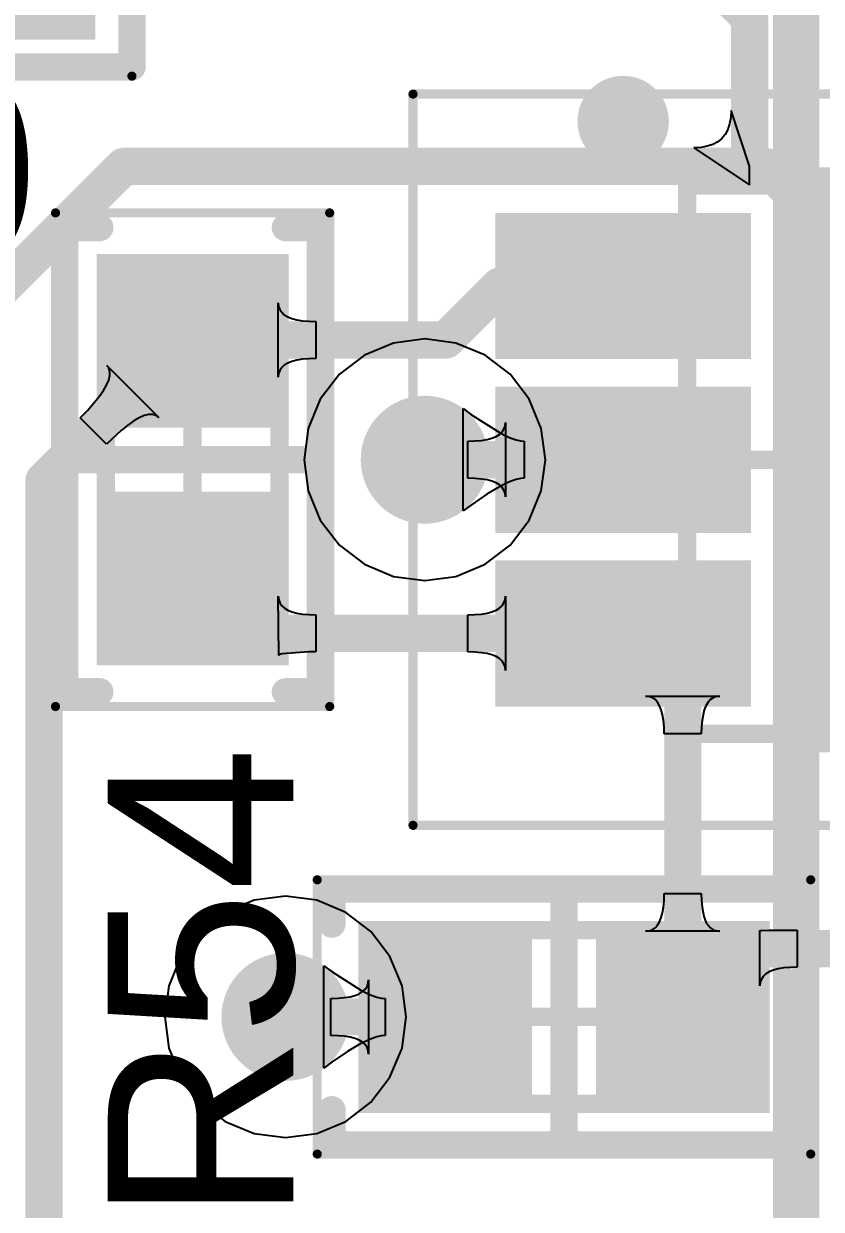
# Model space of a CAD drawing. Header units: inches. Extents: x -0.01 to 3.94, y -0.06 to 4.68.
# Drawn here: x 2.3336 to 2.5054, y 3.3986 to 3.6539 of the extents above; entities that cross this region are included whole.
import ezdxf

# ---------------------------------------------------------------- set-up
doc = ezdxf.new("R2010")
doc.units = ezdxf.units.IN
doc.header["$MEASUREMENT"] = 0
for name, color, linetype in [('Bottom Layer', 5, 'Continuous'), ('Int1 -GND)', 16, 'Continuous'), ('Int2 -PWR)', 76, 'Continuous'), ('Top 3D Body', 56, 'Continuous'), ('Top Courtyard', 56, 'Continuous'), ('Top Layer', 1, 'Continuous'), ('Top Overlay', 2, 'Continuous'), ('Top Paste', 8, 'Continuous'), ('Top Solder', 216, 'Continuous'), ('Via Holes', 16, 'Continuous')]:
    doc.layers.add(name, color=color, linetype=linetype)
doc.styles.add('Arial', font='', dxfattribs={"height": 0.2})
doc.styles.get('Arial').set_extended_font_data('Arial')

# ---------------------------------------------------------------- blocks, each defined once
blk = doc.blocks.new('A3DDA0BC_073E_4B18_9613_F713A7EC1E27_23')
at = {"layer": 'Top Layer'}
for points in [[(-0.07283, 0.02362), (-0.07283, 0.05118), (-0.02165, 0.05118), (-0.02165, 0.02362)], [(0.02165, 0.02362), (0.02165, 0.05118), (0.07283, 0.05118), (0.07283, 0.02362)], [(-0.07283, -0.01378), (-0.07283, 0.01378), (-0.02165, 0.01378), (-0.02165, -0.01378)], [(-0.07283, -0.05118), (-0.07283, -0.02362), (-0.02165, -0.02362), (-0.02165, -0.05118)], [(0.02165, -0.05118), (0.02165, -0.02362), (0.07283, -0.02362), (0.07283, -0.05118)]]:
    blk.add_hatch(color=1, dxfattribs=at).paths.add_polyline_path(points)
at = {"layer": 'Top Paste'}
for points in [[(-0.07283, 0.02362), (-0.07283, 0.05118), (-0.02165, 0.05118), (-0.02165, 0.02362)], [(0.02165, 0.02362), (0.02165, 0.05118), (0.07283, 0.05118), (0.07283, 0.02362)], [(-0.07283, -0.01378), (-0.07283, 0.01378), (-0.02165, 0.01378), (-0.02165, -0.01378)], [(-0.07283, -0.05118), (-0.07283, -0.02362), (-0.02165, -0.02362), (-0.02165, -0.05118)], [(0.02165, -0.05118), (0.02165, -0.02362), (0.07283, -0.02362), (0.07283, -0.05118)]]:
    blk.add_hatch(color=8, dxfattribs=at).paths.add_polyline_path(points)
at = {"layer": 'Top Solder'}
for points in [[(-0.0748, 0.02165), (-0.0748, 0.05315), (-0.01969, 0.05315), (-0.01969, 0.02165)], [(0.01968, 0.02165), (0.01968, 0.05315), (0.0748, 0.05315), (0.0748, 0.02165)], [(-0.0748, -0.01575), (-0.0748, 0.01575), (-0.01969, 0.01575), (-0.01969, -0.01575)], [(-0.0748, -0.05315), (-0.0748, -0.02165), (-0.01969, -0.02165), (-0.01969, -0.05315)], [(0.01968, -0.05315), (0.01968, -0.02165), (0.0748, -0.02165), (0.0748, -0.05315)]]:
    blk.add_hatch(color=216, dxfattribs=at).paths.add_polyline_path(points)
at = {"layer": 'Top 3D Body'}
for points in [[(-0.03346, -0.05906, 0.00394, 0.00394, 0), (-0.03346, 0.05906, 0.00394, 0.00394, 0)], [(-0.03346, 0.05906, 0.00394, 0.00394, 0), (0.03346, 0.05906, 0.00394, 0.00394, 0)], [(0.03346, -0.05906, 0.00394, 0.00394, 0), (0.03346, 0.05906, 0.00394, 0.00394, 0)], [(-0.03346, -0.05906, 0.00394, 0.00394, 0), (0.03346, -0.05906, 0.00394, 0.00394, 0)]]:
    blk.add_lwpolyline(points, format="xyseb", dxfattribs=at)
for points in [[(-0.03445, 0.05906, 0.00197, 0.00197, 1), (-0.03248, 0.05906, 0.00197, 0.00197, 1)], [(-0.03445, 0.05906, 0.00197, 0.00197, 1), (-0.03248, 0.05906, 0.00197, 0.00197, 1)], [(0.03248, 0.05906, 0.00197, 0.00197, 1), (0.03445, 0.05906, 0.00197, 0.00197, 1)], [(0.03248, 0.05906, 0.00197, 0.00197, 1), (0.03445, 0.05906, 0.00197, 0.00197, 1)], [(-0.03445, -0.05906, 0.00197, 0.00197, 1), (-0.03248, -0.05906, 0.00197, 0.00197, 1)], [(-0.03445, -0.05906, 0.00197, 0.00197, 1), (-0.03248, -0.05906, 0.00197, 0.00197, 1)], [(0.03248, -0.05906, 0.00197, 0.00197, 1), (0.03445, -0.05906, 0.00197, 0.00197, 1)], [(0.03248, -0.05906, 0.00197, 0.00197, 1), (0.03445, -0.05906, 0.00197, 0.00197, 1)]]:
    blk.add_lwpolyline(points, format="xyseb", close=True, dxfattribs=at)
at = {"layer": 'Top Courtyard'}
for points in [[(-0.09252, -0.07874, 0.00197, 0.00197, 0), (-0.09252, 0.07874, 0.00197, 0.00197, 0)], [(-0.09252, 0.07874, 0.00197, 0.00197, 0), (0.09252, 0.07874, 0.00197, 0.00197, 0)], [(0.09252, -0.07874, 0.00197, 0.00197, 0), (0.09252, 0.07874, 0.00197, 0.00197, 0)], [(0, -0.01969, 0.00394, 0.00394, 0), (0, 0.01969, 0.00394, 0.00394, 0)], [(-0.01968, 0, 0.00394, 0.00394, 0), (0.01969, 0, 0.00394, 0.00394, 0)], [(-0.09252, -0.07874, 0.00197, 0.00197, 0), (0.09252, -0.07874, 0.00197, 0.00197, 0)]]:
    blk.add_lwpolyline(points, format="xyseb", dxfattribs=at)
for points in [[(-0.09301, 0.07874, 0.000984, 0.000984, 1), (-0.09203, 0.07874, 0.000984, 0.000984, 1)], [(-0.09301, 0.07874, 0.000984, 0.000984, 1), (-0.09203, 0.07874, 0.000984, 0.000984, 1)], [(0.09203, 0.07874, 0.000984, 0.000984, 1), (0.09301, 0.07874, 0.000984, 0.000984, 1)], [(0.09203, 0.07874, 0.000984, 0.000984, 1), (0.09301, 0.07874, 0.000984, 0.000984, 1)], [(-0.00098, 0.01969, 0.00197, 0.00197, 1), (0.00098, 0.01969, 0.00197, 0.00197, 1)], [(-0.02067, 0, 0.00197, 0.00197, 1), (-0.0187, 0, 0.00197, 0.00197, 1)], [(0.0187, 0, 0.00197, 0.00197, 1), (0.02067, 0, 0.00197, 0.00197, 1)], [(-0.00098, -0.01969, 0.00197, 0.00197, 1), (0.00098, -0.01969, 0.00197, 0.00197, 1)], [(-0.09301, -0.07874, 0.000984, 0.000984, 1), (-0.09203, -0.07874, 0.000984, 0.000984, 1)], [(-0.09301, -0.07874, 0.000984, 0.000984, 1), (-0.09203, -0.07874, 0.000984, 0.000984, 1)], [(0.09203, -0.07874, 0.000984, 0.000984, 1), (0.09301, -0.07874, 0.000984, 0.000984, 1)], [(0.09203, -0.07874, 0.000984, 0.000984, 1), (0.09301, -0.07874, 0.000984, 0.000984, 1)]]:
    blk.add_lwpolyline(points, format="xyseb", close=True, dxfattribs=at)
at = {"layer": 'Top Overlay'}
for points in [[(-0.04232, 0.07283, 0.00984, 0.00984, 1), (-0.05217, 0.07283, 0.00984, 0.00984, 1)], [(-0.05463, 0.07283, 0.00492, 0.00492, 1), (-0.0497, 0.07283, 0.00492, 0.00492, 1)], [(-0.04478, 0.07283, 0.00492, 0.00492, 1), (-0.03986, 0.07283, 0.00492, 0.00492, 1)], [(-0.00787, 0.05906, 0.00394, 0.00394, 1), (-0.00394, 0.05906, 0.00394, 0.00394, 1)], [(-0.00787, 0.05906, 0.00394, 0.00394, 1), (-0.00394, 0.05906, 0.00394, 0.00394, 1)], [(0.00394, 0.05906, 0.00394, 0.00394, 1), (0.00787, 0.05906, 0.00394, 0.00394, 1)], [(0.00394, 0.05906, 0.00394, 0.00394, 1), (0.00787, 0.05906, 0.00394, 0.00394, 1)], [(-0.00787, -0.05906, 0.00394, 0.00394, 1), (-0.00394, -0.05906, 0.00394, 0.00394, 1)], [(-0.00787, -0.05906, 0.00394, 0.00394, 1), (-0.00394, -0.05906, 0.00394, 0.00394, 1)], [(0.00394, -0.05906, 0.00394, 0.00394, 1), (0.00787, -0.05906, 0.00394, 0.00394, 1)], [(0.00394, -0.05906, 0.00394, 0.00394, 1), (0.00787, -0.05906, 0.00394, 0.00394, 1)]]:
    blk.add_lwpolyline(points, format="xyseb", close=True, dxfattribs=at)
for points in [[(-0.00591, 0.05906, 0.00787, 0.00787, 0), (0.00591, 0.05906, 0.00787, 0.00787, 0)], [(-0.00591, -0.05906, 0.00787, 0.00787, 0), (-0.00591, 0.05906, 0.00787, 0.00787, 0)], [(0.00591, -0.05906, 0.00787, 0.00787, 0), (0.00591, 0.05906, 0.00787, 0.00787, 0)], [(-0.00591, -0.05906, 0.00787, 0.00787, 0), (0.00591, -0.05906, 0.00787, 0.00787, 0)]]:
    blk.add_lwpolyline(points, format="xyseb", dxfattribs=at)
blk = doc.blocks.new('RES_0603_1608_74')
at = {"layer": 'Top Layer'}
for points in [[(-0.04232, -0.0187), (-0.04232, 0.0187), (-0.00886, 0.0187), (-0.00886, -0.0187)], [(0.00886, -0.0187), (0.00886, 0.0187), (0.04232, 0.0187), (0.04232, -0.0187)]]:
    blk.add_hatch(color=1, dxfattribs=at).paths.add_polyline_path(points)
at = {"layer": 'Top Paste'}
for points in [[(-0.04232, -0.0187), (-0.04232, 0.0187), (-0.00886, 0.0187), (-0.00886, -0.0187)], [(0.00886, -0.0187), (0.00886, 0.0187), (0.04232, 0.0187), (0.04232, -0.0187)]]:
    blk.add_hatch(color=8, dxfattribs=at).paths.add_polyline_path(points)
at = {"layer": 'Top Solder'}
for points in [[(-0.04429, -0.02067), (-0.04429, 0.02067), (-0.00689, 0.02067), (-0.00689, -0.02067)], [(0.00689, -0.02067), (0.00689, 0.02067), (0.04429, 0.02067), (0.04429, -0.02067)]]:
    blk.add_hatch(color=216, dxfattribs=at).paths.add_polyline_path(points)
at = {"layer": 'Top 3D Body'}
for points in [[(-0.03445, 0.0187, 0.00394, 0.00394, 0), (0.03445, 0.0187, 0.00394, 0.00394, 0)], [(-0.03445, 0.0187, 0.00394, 0.00394, 0), (-0.03445, -0.0187, 0.00394, 0.00394, 0)], [(0.03445, 0.0187, 0.00394, 0.00394, 0), (0.03445, -0.0187, 0.00394, 0.00394, 0)], [(-0.03445, -0.0187, 0.00394, 0.00394, 0), (0.03445, -0.0187, 0.00394, 0.00394, 0)]]:
    blk.add_lwpolyline(points, format="xyseb", dxfattribs=at)
for points in [[(-0.03543, 0.0187, 0.00197, 0.00197, 1), (-0.03346, 0.0187, 0.00197, 0.00197, 1)], [(-0.03543, 0.0187, 0.00197, 0.00197, 1), (-0.03346, 0.0187, 0.00197, 0.00197, 1)], [(0.03346, 0.0187, 0.00197, 0.00197, 1), (0.03543, 0.0187, 0.00197, 0.00197, 1)], [(0.03346, 0.0187, 0.00197, 0.00197, 1), (0.03543, 0.0187, 0.00197, 0.00197, 1)], [(-0.03543, -0.0187, 0.00197, 0.00197, 1), (-0.03346, -0.0187, 0.00197, 0.00197, 1)], [(-0.03543, -0.0187, 0.00197, 0.00197, 1), (-0.03346, -0.0187, 0.00197, 0.00197, 1)], [(0.03346, -0.0187, 0.00197, 0.00197, 1), (0.03543, -0.0187, 0.00197, 0.00197, 1)], [(0.03346, -0.0187, 0.00197, 0.00197, 1), (0.03543, -0.0187, 0.00197, 0.00197, 1)]]:
    blk.add_lwpolyline(points, format="xyseb", close=True, dxfattribs=at)
at = {"layer": 'Top Courtyard'}
for points in [[(-0.05315, 0.02953, 0.00197, 0.00197, 0), (0.05315, 0.02953, 0.00197, 0.00197, 0)], [(-0.05315, 0.02953, 0.00197, 0.00197, 0), (-0.05315, -0.02953, 0.00197, 0.00197, 0)], [(0.05315, 0.02953, 0.00197, 0.00197, 0), (0.05315, -0.02953, 0.00197, 0.00197, 0)], [(0, 0.0187, 0.00394, 0.00394, 0), (0, -0.0187, 0.00394, 0.00394, 0)], [(-0.0187, 0, 0.00394, 0.00394, 0), (0.0187, 0, 0.00394, 0.00394, 0)], [(-0.05315, -0.02953, 0.00197, 0.00197, 0), (0.05315, -0.02953, 0.00197, 0.00197, 0)]]:
    blk.add_lwpolyline(points, format="xyseb", dxfattribs=at)
for points in [[(-0.05364, 0.02953, 0.000984, 0.000984, 1), (-0.05266, 0.02953, 0.000984, 0.000984, 1)], [(-0.05364, 0.02953, 0.000984, 0.000984, 1), (-0.05266, 0.02953, 0.000984, 0.000984, 1)], [(0.05266, 0.02953, 0.000984, 0.000984, 1), (0.05364, 0.02953, 0.000984, 0.000984, 1)], [(0.05266, 0.02953, 0.000984, 0.000984, 1), (0.05364, 0.02953, 0.000984, 0.000984, 1)], [(-0.00098, 0.0187, 0.00197, 0.00197, 1), (0.00098, 0.0187, 0.00197, 0.00197, 1)], [(-0.01968, 0, 0.00197, 0.00197, 1), (-0.01772, 0, 0.00197, 0.00197, 1)], [(0.01772, 0, 0.00197, 0.00197, 1), (0.01968, 0, 0.00197, 0.00197, 1)], [(-0.00098, -0.0187, 0.00197, 0.00197, 1), (0.00098, -0.0187, 0.00197, 0.00197, 1)], [(-0.05364, -0.02953, 0.000984, 0.000984, 1), (-0.05266, -0.02953, 0.000984, 0.000984, 1)], [(-0.05364, -0.02953, 0.000984, 0.000984, 1), (-0.05266, -0.02953, 0.000984, 0.000984, 1)], [(0.05266, -0.02953, 0.000984, 0.000984, 1), (0.05364, -0.02953, 0.000984, 0.000984, 1)], [(0.05266, -0.02953, 0.000984, 0.000984, 1), (0.05364, -0.02953, 0.000984, 0.000984, 1)]]:
    blk.add_lwpolyline(points, format="xyseb", close=True, dxfattribs=at)
at = {"layer": 'Top Overlay'}
for points in [[(-0.05, 0.02756, 0.00591, 0.00591, 0), (0.05, 0.02756, 0.00591, 0.00591, 0)], [(-0.05, 0.02756, 0.00591, 0.00591, 0), (-0.05, 0.02, 0.00591, 0.00591, 0)], [(0, 0.02756, 0.00591, 0.00591, 0), (0, -0.02756, 0.00591, 0.00591, 0)], [(0.05, 0.02756, 0.00591, 0.00591, 0), (0.05, 0.02, 0.00591, 0.00591, 0)], [(-0.05, -0.02, 0.00591, 0.00591, 0), (-0.05, -0.02756, 0.00591, 0.00591, 0)], [(0.05, -0.02, 0.00591, 0.00591, 0), (0.05, -0.02756, 0.00591, 0.00591, 0)], [(-0.05, -0.02756, 0.00591, 0.00591, 0), (0.05, -0.02756, 0.00591, 0.00591, 0)]]:
    blk.add_lwpolyline(points, format="xyseb", dxfattribs=at)
for points in [[(-0.05148, 0.02756, 0.00295, 0.00295, 1), (-0.04852, 0.02756, 0.00295, 0.00295, 1)], [(-0.05148, 0.02756, 0.00295, 0.00295, 1), (-0.04852, 0.02756, 0.00295, 0.00295, 1)], [(-0.00148, 0.02756, 0.00295, 0.00295, 1), (0.00148, 0.02756, 0.00295, 0.00295, 1)], [(0.04852, 0.02756, 0.00295, 0.00295, 1), (0.05148, 0.02756, 0.00295, 0.00295, 1)], [(0.04852, 0.02756, 0.00295, 0.00295, 1), (0.05148, 0.02756, 0.00295, 0.00295, 1)], [(-0.05148, 0.02, 0.00295, 0.00295, 1), (-0.04852, 0.02, 0.00295, 0.00295, 1)], [(0.04852, 0.02, 0.00295, 0.00295, 1), (0.05148, 0.02, 0.00295, 0.00295, 1)], [(-0.05148, -0.02, 0.00295, 0.00295, 1), (-0.04852, -0.02, 0.00295, 0.00295, 1)], [(0.04852, -0.02, 0.00295, 0.00295, 1), (0.05148, -0.02, 0.00295, 0.00295, 1)], [(-0.05148, -0.02756, 0.00295, 0.00295, 1), (-0.04852, -0.02756, 0.00295, 0.00295, 1)], [(-0.05148, -0.02756, 0.00295, 0.00295, 1), (-0.04852, -0.02756, 0.00295, 0.00295, 1)], [(-0.00148, -0.02756, 0.00295, 0.00295, 1), (0.00148, -0.02756, 0.00295, 0.00295, 1)], [(0.04852, -0.02756, 0.00295, 0.00295, 1), (0.05148, -0.02756, 0.00295, 0.00295, 1)], [(0.04852, -0.02756, 0.00295, 0.00295, 1), (0.05148, -0.02756, 0.00295, 0.00295, 1)]]:
    blk.add_lwpolyline(points, format="xyseb", close=True, dxfattribs=at)
blk = doc.blocks.new('RES_0603_1608_80')
at = {"layer": 'Top Layer'}
for points in [[(-0.04232, -0.0187), (-0.04232, 0.0187), (-0.00886, 0.0187), (-0.00886, -0.0187)], [(0.00886, -0.0187), (0.00886, 0.0187), (0.04232, 0.0187), (0.04232, -0.0187)]]:
    blk.add_hatch(color=1, dxfattribs=at).paths.add_polyline_path(points)
at = {"layer": 'Top Paste'}
for points in [[(-0.04232, -0.0187), (-0.04232, 0.0187), (-0.00886, 0.0187), (-0.00886, -0.0187)], [(0.00886, -0.0187), (0.00886, 0.0187), (0.04232, 0.0187), (0.04232, -0.0187)]]:
    blk.add_hatch(color=8, dxfattribs=at).paths.add_polyline_path(points)
at = {"layer": 'Top Solder'}
for points in [[(-0.04429, -0.02067), (-0.04429, 0.02067), (-0.00689, 0.02067), (-0.00689, -0.02067)], [(0.00689, -0.02067), (0.00689, 0.02067), (0.04429, 0.02067), (0.04429, -0.02067)]]:
    blk.add_hatch(color=216, dxfattribs=at).paths.add_polyline_path(points)
at = {"layer": 'Top 3D Body'}
for points in [[(-0.03445, 0.0187, 0.00394, 0.00394, 0), (0.03445, 0.0187, 0.00394, 0.00394, 0)], [(-0.03445, -0.0187, 0.00394, 0.00394, 0), (-0.03445, 0.0187, 0.00394, 0.00394, 0)], [(0.03445, -0.0187, 0.00394, 0.00394, 0), (0.03445, 0.0187, 0.00394, 0.00394, 0)], [(-0.03445, -0.0187, 0.00394, 0.00394, 0), (0.03445, -0.0187, 0.00394, 0.00394, 0)]]:
    blk.add_lwpolyline(points, format="xyseb", dxfattribs=at)
for points in [[(-0.03543, 0.0187, 0.00197, 0.00197, 1), (-0.03346, 0.0187, 0.00197, 0.00197, 1)], [(-0.03543, 0.0187, 0.00197, 0.00197, 1), (-0.03346, 0.0187, 0.00197, 0.00197, 1)], [(0.03346, 0.0187, 0.00197, 0.00197, 1), (0.03543, 0.0187, 0.00197, 0.00197, 1)], [(0.03346, 0.0187, 0.00197, 0.00197, 1), (0.03543, 0.0187, 0.00197, 0.00197, 1)], [(-0.03543, -0.0187, 0.00197, 0.00197, 1), (-0.03346, -0.0187, 0.00197, 0.00197, 1)], [(-0.03543, -0.0187, 0.00197, 0.00197, 1), (-0.03346, -0.0187, 0.00197, 0.00197, 1)], [(0.03346, -0.0187, 0.00197, 0.00197, 1), (0.03543, -0.0187, 0.00197, 0.00197, 1)], [(0.03346, -0.0187, 0.00197, 0.00197, 1), (0.03543, -0.0187, 0.00197, 0.00197, 1)]]:
    blk.add_lwpolyline(points, format="xyseb", close=True, dxfattribs=at)
at = {"layer": 'Top Courtyard'}
for points in [[(-0.05315, 0.02953, 0.00197, 0.00197, 0), (0.05315, 0.02953, 0.00197, 0.00197, 0)], [(-0.05315, -0.02953, 0.00197, 0.00197, 0), (-0.05315, 0.02953, 0.00197, 0.00197, 0)], [(0.05315, -0.02953, 0.00197, 0.00197, 0), (0.05315, 0.02953, 0.00197, 0.00197, 0)], [(0, -0.0187, 0.00394, 0.00394, 0), (0, 0.0187, 0.00394, 0.00394, 0)], [(-0.0187, 0, 0.00394, 0.00394, 0), (0.0187, 0, 0.00394, 0.00394, 0)], [(-0.05315, -0.02953, 0.00197, 0.00197, 0), (0.05315, -0.02953, 0.00197, 0.00197, 0)]]:
    blk.add_lwpolyline(points, format="xyseb", dxfattribs=at)
for points in [[(-0.05364, 0.02953, 0.000984, 0.000984, 1), (-0.05266, 0.02953, 0.000984, 0.000984, 1)], [(-0.05364, 0.02953, 0.000984, 0.000984, 1), (-0.05266, 0.02953, 0.000984, 0.000984, 1)], [(0.05266, 0.02953, 0.000984, 0.000984, 1), (0.05364, 0.02953, 0.000984, 0.000984, 1)], [(0.05266, 0.02953, 0.000984, 0.000984, 1), (0.05364, 0.02953, 0.000984, 0.000984, 1)], [(-0.00098, 0.0187, 0.00197, 0.00197, 1), (0.00098, 0.0187, 0.00197, 0.00197, 1)], [(-0.01968, 0, 0.00197, 0.00197, 1), (-0.01772, 0, 0.00197, 0.00197, 1)], [(0.01772, 0, 0.00197, 0.00197, 1), (0.01968, 0, 0.00197, 0.00197, 1)], [(-0.00098, -0.0187, 0.00197, 0.00197, 1), (0.00098, -0.0187, 0.00197, 0.00197, 1)], [(-0.05364, -0.02953, 0.000984, 0.000984, 1), (-0.05266, -0.02953, 0.000984, 0.000984, 1)], [(-0.05364, -0.02953, 0.000984, 0.000984, 1), (-0.05266, -0.02953, 0.000984, 0.000984, 1)], [(0.05266, -0.02953, 0.000984, 0.000984, 1), (0.05364, -0.02953, 0.000984, 0.000984, 1)], [(0.05266, -0.02953, 0.000984, 0.000984, 1), (0.05364, -0.02953, 0.000984, 0.000984, 1)]]:
    blk.add_lwpolyline(points, format="xyseb", close=True, dxfattribs=at)
at = {"layer": 'Top Overlay'}
for points in [[(-0.05, 0.02756, 0.00591, 0.00591, 0), (0.05, 0.02756, 0.00591, 0.00591, 0)], [(-0.05, 0.02, 0.00591, 0.00591, 0), (-0.05, 0.02756, 0.00591, 0.00591, 0)], [(0, -0.02756, 0.00591, 0.00591, 0), (0, 0.02756, 0.00591, 0.00591, 0)], [(0.05, 0.02, 0.00591, 0.00591, 0), (0.05, 0.02756, 0.00591, 0.00591, 0)], [(-0.05, -0.02756, 0.00591, 0.00591, 0), (-0.05, -0.02, 0.00591, 0.00591, 0)], [(0.05, -0.02756, 0.00591, 0.00591, 0), (0.05, -0.02, 0.00591, 0.00591, 0)], [(-0.05, -0.02756, 0.00591, 0.00591, 0), (0.05, -0.02756, 0.00591, 0.00591, 0)]]:
    blk.add_lwpolyline(points, format="xyseb", dxfattribs=at)
for points in [[(-0.05148, 0.02756, 0.00295, 0.00295, 1), (-0.04852, 0.02756, 0.00295, 0.00295, 1)], [(-0.05148, 0.02756, 0.00295, 0.00295, 1), (-0.04852, 0.02756, 0.00295, 0.00295, 1)], [(-0.00148, 0.02756, 0.00295, 0.00295, 1), (0.00148, 0.02756, 0.00295, 0.00295, 1)], [(0.04852, 0.02756, 0.00295, 0.00295, 1), (0.05148, 0.02756, 0.00295, 0.00295, 1)], [(0.04852, 0.02756, 0.00295, 0.00295, 1), (0.05148, 0.02756, 0.00295, 0.00295, 1)], [(-0.05148, 0.02, 0.00295, 0.00295, 1), (-0.04852, 0.02, 0.00295, 0.00295, 1)], [(0.04852, 0.02, 0.00295, 0.00295, 1), (0.05148, 0.02, 0.00295, 0.00295, 1)], [(-0.05148, -0.02, 0.00295, 0.00295, 1), (-0.04852, -0.02, 0.00295, 0.00295, 1)], [(0.04852, -0.02, 0.00295, 0.00295, 1), (0.05148, -0.02, 0.00295, 0.00295, 1)], [(-0.05148, -0.02756, 0.00295, 0.00295, 1), (-0.04852, -0.02756, 0.00295, 0.00295, 1)], [(-0.05148, -0.02756, 0.00295, 0.00295, 1), (-0.04852, -0.02756, 0.00295, 0.00295, 1)], [(-0.00148, -0.02756, 0.00295, 0.00295, 1), (0.00148, -0.02756, 0.00295, 0.00295, 1)], [(0.04852, -0.02756, 0.00295, 0.00295, 1), (0.05148, -0.02756, 0.00295, 0.00295, 1)], [(0.04852, -0.02756, 0.00295, 0.00295, 1), (0.05148, -0.02756, 0.00295, 0.00295, 1)]]:
    blk.add_lwpolyline(points, format="xyseb", close=True, dxfattribs=at)
blk = doc.blocks.new('CAP_0805_2012_185')
at = {"layer": 'Top Layer'}
for points in [[(-0.05709, -0.02756), (-0.05709, 0.02756), (-0.00591, 0.02756), (-0.00591, -0.02756)], [(0.00591, -0.02756), (0.00591, 0.02756), (0.05709, 0.02756), (0.05709, -0.02756)]]:
    blk.add_hatch(color=1, dxfattribs=at).paths.add_polyline_path(points)
at = {"layer": 'Top Paste'}
for points in [[(-0.05709, -0.02756), (-0.05709, 0.02756), (-0.00591, 0.02756), (-0.00591, -0.02756)], [(0.00591, -0.02756), (0.00591, 0.02756), (0.05709, 0.02756), (0.05709, -0.02756)]]:
    blk.add_hatch(color=8, dxfattribs=at).paths.add_polyline_path(points)
at = {"layer": 'Top Solder'}
for points in [[(-0.05906, -0.02953), (-0.05906, 0.02953), (-0.00394, 0.02953), (-0.00394, -0.02953)], [(0.00394, -0.02953), (0.00394, 0.02953), (0.05905, 0.02953), (0.05905, -0.02953)]]:
    blk.add_hatch(color=216, dxfattribs=at).paths.add_polyline_path(points)
at = {"layer": 'Top 3D Body'}
for points in [[(-0.04331, 0.02756, 0.00394, 0.00394, 0), (0.04331, 0.02756, 0.00394, 0.00394, 0)], [(-0.04331, -0.02756, 0.00394, 0.00394, 0), (-0.04331, 0.02756, 0.00394, 0.00394, 0)], [(0.04331, -0.02756, 0.00394, 0.00394, 0), (0.04331, 0.02756, 0.00394, 0.00394, 0)], [(-0.04331, -0.02756, 0.00394, 0.00394, 0), (0.04331, -0.02756, 0.00394, 0.00394, 0)]]:
    blk.add_lwpolyline(points, format="xyseb", dxfattribs=at)
for points in [[(-0.04429, 0.02756, 0.00197, 0.00197, 1), (-0.04232, 0.02756, 0.00197, 0.00197, 1)], [(-0.04429, 0.02756, 0.00197, 0.00197, 1), (-0.04232, 0.02756, 0.00197, 0.00197, 1)], [(0.04232, 0.02756, 0.00197, 0.00197, 1), (0.04429, 0.02756, 0.00197, 0.00197, 1)], [(0.04232, 0.02756, 0.00197, 0.00197, 1), (0.04429, 0.02756, 0.00197, 0.00197, 1)], [(-0.04429, -0.02756, 0.00197, 0.00197, 1), (-0.04232, -0.02756, 0.00197, 0.00197, 1)], [(-0.04429, -0.02756, 0.00197, 0.00197, 1), (-0.04232, -0.02756, 0.00197, 0.00197, 1)], [(0.04232, -0.02756, 0.00197, 0.00197, 1), (0.04429, -0.02756, 0.00197, 0.00197, 1)], [(0.04232, -0.02756, 0.00197, 0.00197, 1), (0.04429, -0.02756, 0.00197, 0.00197, 1)]]:
    blk.add_lwpolyline(points, format="xyseb", close=True, dxfattribs=at)
at = {"layer": 'Top Courtyard'}
for points in [[(-0.06693, 0.0374, 0.00197, 0.00197, 0), (0.06693, 0.0374, 0.00197, 0.00197, 0)], [(-0.06693, -0.0374, 0.00197, 0.00197, 0), (-0.06693, 0.0374, 0.00197, 0.00197, 0)], [(0.06693, -0.0374, 0.00197, 0.00197, 0), (0.06693, 0.0374, 0.00197, 0.00197, 0)], [(0, -0.01969, 0.00394, 0.00394, 0), (0, 0.01969, 0.00394, 0.00394, 0)], [(-0.01968, 0, 0.00394, 0.00394, 0), (0.01969, 0, 0.00394, 0.00394, 0)], [(-0.06693, -0.0374, 0.00197, 0.00197, 0), (0.06693, -0.0374, 0.00197, 0.00197, 0)]]:
    blk.add_lwpolyline(points, format="xyseb", dxfattribs=at)
for points in [[(-0.06742, 0.0374, 0.000984, 0.000984, 1), (-0.06644, 0.0374, 0.000984, 0.000984, 1)], [(-0.06742, 0.0374, 0.000984, 0.000984, 1), (-0.06644, 0.0374, 0.000984, 0.000984, 1)], [(0.06644, 0.0374, 0.000984, 0.000984, 1), (0.06742, 0.0374, 0.000984, 0.000984, 1)], [(0.06644, 0.0374, 0.000984, 0.000984, 1), (0.06742, 0.0374, 0.000984, 0.000984, 1)], [(-0.00098, 0.01969, 0.00197, 0.00197, 1), (0.00098, 0.01969, 0.00197, 0.00197, 1)], [(-0.02067, 0, 0.00197, 0.00197, 1), (-0.0187, 0, 0.00197, 0.00197, 1)], [(0.0187, 0, 0.00197, 0.00197, 1), (0.02067, 0, 0.00197, 0.00197, 1)], [(-0.00098, -0.01969, 0.00197, 0.00197, 1), (0.00098, -0.01969, 0.00197, 0.00197, 1)], [(-0.06742, -0.0374, 0.000984, 0.000984, 1), (-0.06644, -0.0374, 0.000984, 0.000984, 1)], [(-0.06742, -0.0374, 0.000984, 0.000984, 1), (-0.06644, -0.0374, 0.000984, 0.000984, 1)], [(0.06644, -0.0374, 0.000984, 0.000984, 1), (0.06742, -0.0374, 0.000984, 0.000984, 1)], [(0.06644, -0.0374, 0.000984, 0.000984, 1), (0.06742, -0.0374, 0.000984, 0.000984, 1)]]:
    blk.add_lwpolyline(points, format="xyseb", close=True, dxfattribs=at)
at = {"layer": 'Top Overlay'}
for points in [[(-0.06693, 0.01968, 0.00591, 0.00591, 0), (-0.06693, 0.03543, 0.00591, 0.00591, 0)], [(-0.06693, 0.03543, 0.00591, 0.00591, 0), (0.06693, 0.03543, 0.00591, 0.00591, 0)], [(0, -0.03543, 0.00591, 0.00591, 0), (0, 0.03543, 0.00591, 0.00591, 0)], [(0.06693, 0.01968, 0.00591, 0.00591, 0), (0.06693, 0.03543, 0.00591, 0.00591, 0)], [(-0.06693, -0.03543, 0.00591, 0.00591, 0), (-0.06693, -0.01969, 0.00591, 0.00591, 0)], [(0.06693, -0.03543, 0.00591, 0.00591, 0), (0.06693, -0.01969, 0.00591, 0.00591, 0)], [(-0.06693, -0.03543, 0.00591, 0.00591, 0), (0.06693, -0.03543, 0.00591, 0.00591, 0)]]:
    blk.add_lwpolyline(points, format="xyseb", dxfattribs=at)
for points in [[(-0.0684, 0.03543, 0.00295, 0.00295, 1), (-0.06545, 0.03543, 0.00295, 0.00295, 1)], [(-0.0684, 0.03543, 0.00295, 0.00295, 1), (-0.06545, 0.03543, 0.00295, 0.00295, 1)], [(-0.00148, 0.03543, 0.00295, 0.00295, 1), (0.00148, 0.03543, 0.00295, 0.00295, 1)], [(0.06545, 0.03543, 0.00295, 0.00295, 1), (0.06841, 0.03543, 0.00295, 0.00295, 1)], [(0.06545, 0.03543, 0.00295, 0.00295, 1), (0.06841, 0.03543, 0.00295, 0.00295, 1)], [(-0.0684, 0.01968, 0.00295, 0.00295, 1), (-0.06545, 0.01968, 0.00295, 0.00295, 1)], [(0.06545, 0.01968, 0.00295, 0.00295, 1), (0.06841, 0.01968, 0.00295, 0.00295, 1)], [(-0.0684, -0.01969, 0.00295, 0.00295, 1), (-0.06545, -0.01969, 0.00295, 0.00295, 1)], [(0.06545, -0.01969, 0.00295, 0.00295, 1), (0.06841, -0.01969, 0.00295, 0.00295, 1)], [(-0.0684, -0.03543, 0.00295, 0.00295, 1), (-0.06545, -0.03543, 0.00295, 0.00295, 1)], [(-0.0684, -0.03543, 0.00295, 0.00295, 1), (-0.06545, -0.03543, 0.00295, 0.00295, 1)], [(-0.00148, -0.03543, 0.00295, 0.00295, 1), (0.00148, -0.03543, 0.00295, 0.00295, 1)], [(0.06545, -0.03543, 0.00295, 0.00295, 1), (0.06841, -0.03543, 0.00295, 0.00295, 1)], [(0.06545, -0.03543, 0.00295, 0.00295, 1), (0.06841, -0.03543, 0.00295, 0.00295, 1)]]:
    blk.add_lwpolyline(points, format="xyseb", close=True, dxfattribs=at)

msp = doc.modelspace()

# ---------------------------------------------------------------- hatches: boundary and pattern name
at = {"layer": 'Bottom Layer'}
h = msp.add_hatch(color=5, dxfattribs=at)
edge = h.paths.add_edge_path()
edge.add_arc((2.42, 3.56), 0.01378, 0, 360)
h = msp.add_hatch(color=5, dxfattribs=at)
edge = h.paths.add_edge_path()
edge.add_arc((2.39, 3.44), 0.01378, 0, 360)
at = {"layer": 'Int1 -GND)'}
h = msp.add_hatch(color=7, dxfattribs=at)
edge = h.paths.add_edge_path()
edge.add_arc((2.42, 3.56), 0.01378, 0, 360)
h = msp.add_hatch(color=7, dxfattribs=at)
edge = h.paths.add_edge_path()
edge.add_arc((2.39, 3.44), 0.01378, 0, 360)
at = {"layer": 'Int2 -PWR)'}
h = msp.add_hatch(color=7, dxfattribs=at)
edge = h.paths.add_edge_path()
edge.add_arc((2.42, 3.56), 0.01378, 0, 360)
h = msp.add_hatch(color=7, dxfattribs=at)
edge = h.paths.add_edge_path()
edge.add_arc((2.39, 3.44), 0.01378, 0, 360)
at = {"layer": 'Top Layer'}
h = msp.add_hatch(color=1, dxfattribs=at)
edge = h.paths.add_edge_path()
edge.add_arc((2.42, 3.56), 0.01378, 0, 360)
h = msp.add_hatch(color=1, dxfattribs=at)
edge = h.paths.add_edge_path()
edge.add_arc((2.39, 3.44), 0.01378, 0, 360)
at = {"layer": 'Via Holes'}
h = msp.add_hatch(color=7, dxfattribs=at)
edge = h.paths.add_edge_path()
edge.add_arc((2.42, 3.56), 0.00689, 0, 360)
h = msp.add_hatch(color=7, dxfattribs=at)
edge = h.paths.add_edge_path()
edge.add_arc((2.39, 3.44), 0.00689, 0, 360)

# ---------------------------------------------------------------- linework, layer by layer
at = {"layer": 'Bottom Layer'}
msp.add_lwpolyline([(2.5, 3.6811, 0.01, 0.01, 0), (2.5, 0.70212, 0.01, 0.01, 0)], format="xyseb", dxfattribs=at)
at = {"layer": 'Int2 -PWR)'}
for p, q in [((2.41327, 3.58512), (2.407, 3.58252)), ((2.42, 3.586), (2.41327, 3.58512)), ((2.42673, 3.58512), (2.42, 3.586)), ((2.433, 3.58252), (2.42673, 3.58512)), ((2.407, 3.58252), (2.40161, 3.57839)), ((2.43839, 3.57839), (2.433, 3.58252)), ((2.40161, 3.57839), (2.39748, 3.573)), ((2.44252, 3.573), (2.43839, 3.57839)), ((2.39748, 3.573), (2.39488, 3.56673)), ((2.44512, 3.56673), (2.44252, 3.573)), ((2.39488, 3.56673), (2.394, 3.56)), ((2.446, 3.56), (2.44512, 3.56673)), ((2.394, 3.56), (2.39488, 3.55327)), ((2.44512, 3.55327), (2.446, 3.56)), ((2.39488, 3.55327), (2.39748, 3.547)), ((2.44252, 3.547), (2.44512, 3.55327)), ((2.39748, 3.547), (2.40161, 3.54161)), ((2.43839, 3.54161), (2.44252, 3.547)), ((2.40161, 3.54161), (2.407, 3.53748)), ((2.433, 3.53748), (2.43839, 3.54161)), ((2.407, 3.53748), (2.41327, 3.53488)), ((2.42673, 3.53488), (2.433, 3.53748)), ((2.41327, 3.53488), (2.42, 3.534)), ((2.42, 3.534), (2.42673, 3.53488)), ((2.38327, 3.46512), (2.377, 3.46252)), ((2.39, 3.466), (2.38327, 3.46512)), ((2.39673, 3.46512), (2.39, 3.466)), ((2.403, 3.46252), (2.39673, 3.46512)), ((2.377, 3.46252), (2.37161, 3.45839)), ((2.40839, 3.45839), (2.403, 3.46252)), ((2.37161, 3.45839), (2.36748, 3.453)), ((2.41252, 3.453), (2.40839, 3.45839)), ((2.36748, 3.453), (2.36488, 3.44673)), ((2.41512, 3.44673), (2.41252, 3.453)), ((2.36488, 3.44673), (2.364, 3.44)), ((2.416, 3.44), (2.41512, 3.44673)), ((2.364, 3.44), (2.36488, 3.43327)), ((2.41512, 3.43327), (2.416, 3.44)), ((2.36488, 3.43327), (2.36748, 3.427)), ((2.41252, 3.427), (2.41512, 3.43327)), ((2.36748, 3.427), (2.37161, 3.42161)), ((2.40839, 3.42161), (2.41252, 3.427)), ((2.37161, 3.42161), (2.377, 3.41748)), ((2.403, 3.41748), (2.40839, 3.42161)), ((2.377, 3.41748), (2.38327, 3.41488)), ((2.39673, 3.41488), (2.403, 3.41748)), ((2.38327, 3.41488), (2.39, 3.414)), ((2.39, 3.414), (2.39673, 3.41488))]:
    msp.add_line(p, q, dxfattribs=at)
at = {"layer": 'Top Layer'}
for p, q in [((2.48592, 3.63366), (2.48568, 3.6323)), ((2.486, 3.63518), (2.48592, 3.63366)), ((2.49, 3.62318), (2.486, 3.63518)), ((2.48528, 3.6311), (2.48472, 3.63006)), ((2.48568, 3.6323), (2.48528, 3.6311)), ((2.48312, 3.62846), (2.48208, 3.6279)), ((2.484, 3.62918), (2.48312, 3.62846)), ((2.48472, 3.63006), (2.484, 3.62918)), ((2.47952, 3.62726), (2.478, 3.62718)), ((2.478, 3.62718), (2.49, 3.61918)), ((2.48088, 3.6275), (2.47952, 3.62726)), ((2.48208, 3.6279), (2.48088, 3.6275)), ((2.49, 3.61918), (2.49, 3.62318)), ((2.49, 3.61918), (2.49, 3.61918)), ((2.49, 3.61918), (2.49, 3.61918)), ((2.49, 3.61918), (2.49, 3.61918)), ((2.49, 3.61918), (2.49, 3.61918)), ((2.49, 3.61918), (2.49, 3.61918)), ((2.49, 3.61918), (2.49, 3.61918)), ((2.49, 3.61918), (2.49, 3.61918)), ((2.49, 3.61918), (2.49, 3.61918)), ((2.49, 3.61918), (2.49, 3.61918)), ((2.49, 3.61918), (2.49, 3.61918)), ((2.38846, 3.57778), (2.38846, 3.59378)), ((2.38846, 3.59378), (2.38854, 3.59302)), ((2.38854, 3.59302), (2.38879, 3.59234)), ((2.38879, 3.59234), (2.38919, 3.59174)), ((2.38919, 3.59174), (2.38976, 3.59122)), ((2.38976, 3.59122), (2.39049, 3.59078)), ((2.39049, 3.59078), (2.39138, 3.59042)), ((2.39138, 3.59042), (2.39244, 3.59014)), ((2.39244, 3.59014), (2.39366, 3.58994)), ((2.39366, 3.58994), (2.39504, 3.58982)), ((2.39504, 3.58982), (2.39658, 3.58978)), ((2.39658, 3.58978), (2.39658, 3.58178)), ((2.35198, 3.57968), (2.35154, 3.58029)), ((2.35154, 3.58029), (2.36273, 3.5691)), ((2.35219, 3.57895), (2.35198, 3.57968)), ((2.38919, 3.57982), (2.38879, 3.57922)), ((2.38976, 3.58034), (2.38919, 3.57982)), ((2.39049, 3.58078), (2.38976, 3.58034)), ((2.39138, 3.58114), (2.39049, 3.58078)), ((2.39244, 3.58142), (2.39138, 3.58114)), ((2.39366, 3.58162), (2.39244, 3.58142)), ((2.39504, 3.58174), (2.39366, 3.58162)), ((2.39658, 3.58178), (2.39504, 3.58174)), ((2.35148, 3.57608), (2.35194, 3.57715)), ((2.35194, 3.57715), (2.35218, 3.57811)), ((2.35218, 3.57811), (2.35219, 3.57895)), ((2.38854, 3.57854), (2.38846, 3.57778)), ((2.38879, 3.57922), (2.38854, 3.57854)), ((2.34987, 3.57359), (2.35079, 3.57489)), ((2.35079, 3.57489), (2.35148, 3.57608)), ((2.34736, 3.57063), (2.34987, 3.57359)), ((2.34576, 3.56898), (2.34736, 3.57063)), ((2.35959, 3.5695), (2.35852, 3.56904)), ((2.36055, 3.56974), (2.35959, 3.5695)), ((2.36139, 3.56975), (2.36055, 3.56974)), ((2.36212, 3.56954), (2.36139, 3.56975)), ((2.36273, 3.5691), (2.36212, 3.56954)), ((2.42827, 3.54898), (2.42827, 3.57102)), ((2.42827, 3.57102), (2.43009, 3.56969)), ((2.43009, 3.56969), (2.43624, 3.56575)), ((2.35142, 3.56332), (2.34576, 3.56898)), ((2.35603, 3.56743), (2.35461, 3.56629)), ((2.35733, 3.56835), (2.35603, 3.56743)), ((2.35852, 3.56904), (2.35733, 3.56835)), ((2.43708, 3.56656), (2.43732, 3.56724)), ((2.43732, 3.56724), (2.43741, 3.568)), ((2.43741, 3.568), (2.43741, 3.552)), ((2.35461, 3.56629), (2.35142, 3.56332)), ((2.43221, 3.56416), (2.43343, 3.56436)), ((2.43343, 3.56436), (2.43448, 3.56464)), ((2.43448, 3.56464), (2.43538, 3.565)), ((2.43538, 3.565), (2.43611, 3.56544)), ((2.43611, 3.56544), (2.43667, 3.56596)), ((2.43624, 3.56575), (2.43751, 3.56512)), ((2.43667, 3.56596), (2.43708, 3.56656)), ((2.43751, 3.56512), (2.43866, 3.56463)), ((2.43866, 3.56463), (2.4397, 3.56428)), ((2.4397, 3.56428), (2.44063, 3.56407)), ((2.42929, 3.564), (2.43083, 3.56404)), ((2.42929, 3.556), (2.42929, 3.564)), ((2.43083, 3.56404), (2.43221, 3.56416)), ((2.44063, 3.56407), (2.44145, 3.564)), ((2.44145, 3.564), (2.44145, 3.556)), ((2.43083, 3.55596), (2.42929, 3.556)), ((2.43221, 3.55584), (2.43083, 3.55596)), ((2.43343, 3.55564), (2.43221, 3.55584)), ((2.43624, 3.55425), (2.43339, 3.55256)), ((2.43448, 3.55536), (2.43343, 3.55564)), ((2.43538, 3.555), (2.43448, 3.55536)), ((2.43611, 3.55456), (2.43538, 3.555)), ((2.43667, 3.55404), (2.43611, 3.55456)), ((2.43751, 3.55488), (2.43624, 3.55425)), ((2.43708, 3.55344), (2.43667, 3.55404)), ((2.43866, 3.55537), (2.43751, 3.55488)), ((2.4397, 3.55572), (2.43866, 3.55537)), ((2.44063, 3.55593), (2.4397, 3.55572)), ((2.44145, 3.556), (2.44063, 3.55593)), ((2.43339, 3.55256), (2.43009, 3.55031)), ((2.43732, 3.55276), (2.43708, 3.55344)), ((2.43741, 3.552), (2.43732, 3.55276)), ((2.43009, 3.55031), (2.42827, 3.54898)), ((2.38858, 3.5178), (2.38846, 3.5306)), ((2.38846, 3.5306), (2.38855, 3.52984)), ((2.38855, 3.52984), (2.3888, 3.52916)), ((2.3888, 3.52916), (2.38921, 3.52856)), ((2.38921, 3.52856), (2.38978, 3.52804)), ((2.43611, 3.52804), (2.43667, 3.52856)), ((2.43667, 3.52856), (2.43708, 3.52916)), ((2.43708, 3.52916), (2.43732, 3.52984)), ((2.43732, 3.52984), (2.43741, 3.5306)), ((2.43741, 3.5306), (2.43741, 3.5146)), ((2.38978, 3.52804), (2.39051, 3.5276)), ((2.39051, 3.5276), (2.3914, 3.52724)), ((2.3914, 3.52724), (2.39246, 3.52696)), ((2.39246, 3.52696), (2.39367, 3.52676)), ((2.39367, 3.52676), (2.39504, 3.52664)), ((2.39504, 3.52664), (2.39658, 3.5266)), ((2.39658, 3.5266), (2.39658, 3.5186)), ((2.42929, 3.5266), (2.43083, 3.52664)), ((2.42929, 3.5186), (2.42929, 3.5266)), ((2.43083, 3.52664), (2.43221, 3.52676)), ((2.43221, 3.52676), (2.43343, 3.52696)), ((2.43343, 3.52696), (2.43448, 3.52724)), ((2.43448, 3.52724), (2.43538, 3.5276)), ((2.43538, 3.5276), (2.43611, 3.52804)), ((2.39506, 3.51859), (2.3893, 3.51821)), ((2.39658, 3.5186), (2.39506, 3.51859)), ((2.43083, 3.51856), (2.42929, 3.5186)), ((2.43221, 3.51844), (2.43083, 3.51856)), ((2.43343, 3.51824), (2.43221, 3.51844)), ((2.38866, 3.51795), (2.38858, 3.5178)), ((2.3889, 3.51809), (2.38866, 3.51795)), ((2.3893, 3.51821), (2.3889, 3.51809)), ((2.43448, 3.51796), (2.43343, 3.51824)), ((2.43538, 3.5176), (2.43448, 3.51796)), ((2.43611, 3.51716), (2.43538, 3.5176)), ((2.43667, 3.51664), (2.43611, 3.51716)), ((2.43708, 3.51604), (2.43667, 3.51664)), ((2.43732, 3.51536), (2.43708, 3.51604)), ((2.43741, 3.5146), (2.43732, 3.51536)), ((2.46835, 3.50898), (2.46759, 3.50906)), ((2.46759, 3.50906), (2.48359, 3.50906)), ((2.46903, 3.50873), (2.46835, 3.50898)), ((2.46963, 3.50833), (2.46903, 3.50873)), ((2.47015, 3.50776), (2.46963, 3.50833)), ((2.48155, 3.50833), (2.48103, 3.50776)), ((2.48215, 3.50873), (2.48155, 3.50833)), ((2.48283, 3.50898), (2.48215, 3.50873)), ((2.48359, 3.50906), (2.48283, 3.50898)), ((2.47059, 3.50703), (2.47015, 3.50776)), ((2.47095, 3.50614), (2.47059, 3.50703)), ((2.47123, 3.50508), (2.47095, 3.50614)), ((2.48023, 3.50614), (2.47995, 3.50508)), ((2.48059, 3.50703), (2.48023, 3.50614)), ((2.48103, 3.50776), (2.48059, 3.50703)), ((2.47143, 3.50386), (2.47123, 3.50508)), ((2.47155, 3.50248), (2.47143, 3.50386)), ((2.47975, 3.50386), (2.47963, 3.50248)), ((2.47995, 3.50508), (2.47975, 3.50386)), ((2.47159, 3.50094), (2.47155, 3.50248)), ((2.47959, 3.50094), (2.47159, 3.50094)), ((2.47963, 3.50248), (2.47959, 3.50094)), ((2.47143, 3.46366), (2.47155, 3.46504)), ((2.47155, 3.46504), (2.47159, 3.46658)), ((2.47159, 3.46658), (2.47959, 3.46658)), ((2.47959, 3.46658), (2.47963, 3.46504)), ((2.47963, 3.46504), (2.47975, 3.46366)), ((2.47095, 3.46138), (2.47123, 3.46244)), ((2.47123, 3.46244), (2.47143, 3.46366)), ((2.47975, 3.46366), (2.47995, 3.46244)), ((2.47995, 3.46244), (2.48023, 3.46138)), ((2.46963, 3.45919), (2.47015, 3.45976)), ((2.47015, 3.45976), (2.47059, 3.46049)), ((2.47059, 3.46049), (2.47095, 3.46138)), ((2.48023, 3.46138), (2.48059, 3.46049)), ((2.48059, 3.46049), (2.48103, 3.45976)), ((2.48103, 3.45976), (2.48155, 3.45919)), ((2.46759, 3.45846), (2.46835, 3.45854)), ((2.48359, 3.45846), (2.46759, 3.45846)), ((2.46835, 3.45854), (2.46903, 3.45879)), ((2.46903, 3.45879), (2.46963, 3.45919)), ((2.48155, 3.45919), (2.48215, 3.45879)), ((2.48215, 3.45879), (2.48283, 3.45854)), ((2.48283, 3.45854), (2.48359, 3.45846)), ((2.4922, 3.45858), (2.49228, 3.4586)), ((2.4922, 3.4467), (2.4922, 3.45858)), ((2.49228, 3.4586), (2.49252, 3.45862)), ((2.49252, 3.45862), (2.4942, 3.45867)), ((2.4942, 3.45867), (2.5002, 3.4587)), ((2.5002, 3.4587), (2.5002, 3.4507)), ((2.39827, 3.42898), (2.39827, 3.45102)), ((2.39827, 3.45102), (2.40009, 3.44969)), ((2.40009, 3.44969), (2.40624, 3.44575)), ((2.4942, 3.4497), (2.49348, 3.44926)), ((2.49508, 3.45006), (2.4942, 3.4497)), ((2.49612, 3.45034), (2.49508, 3.45006)), ((2.49732, 3.45054), (2.49612, 3.45034)), ((2.49868, 3.45066), (2.49732, 3.45054)), ((2.5002, 3.4507), (2.49868, 3.45066)), ((2.40759, 3.44656), (2.40784, 3.44724)), ((2.40784, 3.44724), (2.40792, 3.448)), ((2.40792, 3.448), (2.40792, 3.432)), ((2.49228, 3.44746), (2.4922, 3.4467)), ((2.49252, 3.44814), (2.49228, 3.44746)), ((2.49292, 3.44874), (2.49252, 3.44814)), ((2.49348, 3.44926), (2.49292, 3.44874)), ((2.40272, 3.44416), (2.40394, 3.44436)), ((2.40394, 3.44436), (2.40499, 3.44464)), ((2.40499, 3.44464), (2.40589, 3.445)), ((2.40589, 3.445), (2.40662, 3.44544)), ((2.40624, 3.44575), (2.40751, 3.44512)), ((2.40662, 3.44544), (2.40719, 3.44596)), ((2.40719, 3.44596), (2.40759, 3.44656)), ((2.40751, 3.44512), (2.40866, 3.44463)), ((2.40866, 3.44463), (2.4097, 3.44428)), ((2.4097, 3.44428), (2.41063, 3.44407)), ((2.3998, 3.444), (2.40134, 3.44404)), ((2.3998, 3.436), (2.3998, 3.444)), ((2.40134, 3.44404), (2.40272, 3.44416)), ((2.41063, 3.44407), (2.41145, 3.444)), ((2.41145, 3.444), (2.41145, 3.436)), ((2.40134, 3.43596), (2.3998, 3.436)), ((2.40272, 3.43584), (2.40134, 3.43596)), ((2.40394, 3.43564), (2.40272, 3.43584)), ((2.40624, 3.43425), (2.40339, 3.43256)), ((2.40499, 3.43536), (2.40394, 3.43564)), ((2.40589, 3.435), (2.40499, 3.43536)), ((2.40662, 3.43456), (2.40589, 3.435)), ((2.40751, 3.43488), (2.40624, 3.43425)), ((2.40719, 3.43404), (2.40662, 3.43456)), ((2.40759, 3.43344), (2.40719, 3.43404)), ((2.40866, 3.43537), (2.40751, 3.43488)), ((2.4097, 3.43572), (2.40866, 3.43537)), ((2.41063, 3.43593), (2.4097, 3.43572)), ((2.41145, 3.436), (2.41063, 3.43593)), ((2.40339, 3.43256), (2.40009, 3.43031)), ((2.40784, 3.43276), (2.40759, 3.43344)), ((2.40792, 3.432), (2.40784, 3.43276)), ((2.40009, 3.43031), (2.39827, 3.42898))]:
    msp.add_line(p, q, dxfattribs=at)
for points in [[(2.48435, 3.66083, 0.008, 0.008, 0), (2.49, 3.65517, 0.008, 0.008, 0)], [(2.49, 3.62318, 0.008, 0.008, 0), (2.49, 3.65517, 0.008, 0.008, 0)], [(2.31027, 3.57826, 0.008, 0.008, 0), (2.35519, 3.62318, 0.008, 0.008, 0)], [(2.35519, 3.62318, 0.008, 0.008, 0), (2.49, 3.62318, 0.008, 0.008, 0)], [(2.49, 3.62318, 0.008, 0.008, 0), (2.49, 3.62318, 0.008, 0.008, 0)], [(2.49, 3.62318, 0.008, 0.008, 0), (2.49, 3.62318, 0.008, 0.008, 0)], [(2.49, 3.62318, 0.008, 0.008, 0), (2.49332, 3.62318, 0.008, 0.008, 0)], [(2.49332, 3.62318, 0.008, 0.008, 0), (2.51449, 3.60201, 0.008, 0.008, 0)], [(2.42454, 3.58578, 0.008, 0.008, 0), (2.43617, 3.5974, 0.008, 0.008, 0)], [(2.43617, 3.5974, 0.008, 0.008, 0), (2.46276, 3.5974, 0.008, 0.008, 0)], [(2.36822, 3.58578, 0.008, 0.008, 0), (2.42454, 3.58578, 0.008, 0.008, 0)], [(2.33799, 3.55555, 0.008, 0.008, 0), (2.36803, 3.58559, 0.008, 0.008, 0)], [(2.36803, 3.58559, 0.008, 0.008, 0), (2.37, 3.58559, 0.008, 0.008, 0)], [(2.42, 3.56, 0.008, 0.008, 0), (2.42, 3.56, 0.008, 0.008, 0)], [(2.42, 3.56, 0.008, 0.008, 0), (2.46276, 3.56, 0.008, 0.008, 0)], [(2.33799, 3.12153, 0.008, 0.008, 0), (2.33799, 3.55555, 0.008, 0.008, 0)], [(2.37, 3.53441, 0.008, 0.008, 0), (2.38181, 3.5226, 0.008, 0.008, 0)], [(2.38181, 3.5226, 0.008, 0.008, 0), (2.46581, 3.5226, 0.008, 0.008, 0)], [(2.46581, 3.5226, 0.008, 0.008, 0), (2.47559, 3.51282, 0.008, 0.008, 0)], [(2.47559, 3.44, 0.008, 0.008, 0), (2.47559, 3.51282, 0.008, 0.008, 0)], [(2.47559, 3.44197, 0.008, 0.008, 0), (2.48832, 3.4547, 0.008, 0.008, 0)], [(2.48832, 3.4547, 0.008, 0.008, 0), (2.52168, 3.4547, 0.008, 0.008, 0)], [(2.47559, 3.44, 0.008, 0.008, 0), (2.47559, 3.44197, 0.008, 0.008, 0)], [(2.39, 3.44, 0.008, 0.008, 0), (2.39, 3.44, 0.008, 0.008, 0)], [(2.39, 3.44, 0.008, 0.008, 0), (2.42441, 3.44, 0.008, 0.008, 0)]]:
    msp.add_lwpolyline(points, format="xyseb", dxfattribs=at)
for points in [[(2.488, 3.65517, 0.004, 0.004, 1), (2.492, 3.65517, 0.004, 0.004, 1)], [(2.488, 3.65517, 0.004, 0.004, 1), (2.492, 3.65517, 0.004, 0.004, 1)], [(2.35319, 3.62318, 0.004, 0.004, 1), (2.35719, 3.62318, 0.004, 0.004, 1)], [(2.35319, 3.62318, 0.004, 0.004, 1), (2.35719, 3.62318, 0.004, 0.004, 1)], [(2.488, 3.62318, 0.004, 0.004, 1), (2.492, 3.62318, 0.004, 0.004, 1)], [(2.488, 3.62318, 0.004, 0.004, 1), (2.492, 3.62318, 0.004, 0.004, 1)], [(2.488, 3.62318, 0.004, 0.004, 1), (2.492, 3.62318, 0.004, 0.004, 1)], [(2.488, 3.62318, 0.004, 0.004, 1), (2.492, 3.62318, 0.004, 0.004, 1)], [(2.488, 3.62318, 0.004, 0.004, 1), (2.492, 3.62318, 0.004, 0.004, 1)], [(2.488, 3.62318, 0.004, 0.004, 1), (2.492, 3.62318, 0.004, 0.004, 1)], [(2.488, 3.62318, 0.004, 0.004, 1), (2.492, 3.62318, 0.004, 0.004, 1)], [(2.49132, 3.62318, 0.004, 0.004, 1), (2.49532, 3.62318, 0.004, 0.004, 1)], [(2.49132, 3.62318, 0.004, 0.004, 1), (2.49532, 3.62318, 0.004, 0.004, 1)], [(2.43417, 3.5974, 0.004, 0.004, 1), (2.43817, 3.5974, 0.004, 0.004, 1)], [(2.43417, 3.5974, 0.004, 0.004, 1), (2.43817, 3.5974, 0.004, 0.004, 1)], [(2.46076, 3.5974, 0.004, 0.004, 1), (2.46476, 3.5974, 0.004, 0.004, 1)], [(2.36622, 3.58578, 0.004, 0.004, 1), (2.37022, 3.58578, 0.004, 0.004, 1)], [(2.42254, 3.58578, 0.004, 0.004, 1), (2.42654, 3.58578, 0.004, 0.004, 1)], [(2.42254, 3.58578, 0.004, 0.004, 1), (2.42654, 3.58578, 0.004, 0.004, 1)], [(2.36603, 3.58559, 0.004, 0.004, 1), (2.37003, 3.58559, 0.004, 0.004, 1)], [(2.36603, 3.58559, 0.004, 0.004, 1), (2.37003, 3.58559, 0.004, 0.004, 1)], [(2.368, 3.58559, 0.004, 0.004, 1), (2.372, 3.58559, 0.004, 0.004, 1)], [(2.418, 3.56, 0.004, 0.004, 1), (2.422, 3.56, 0.004, 0.004, 1)], [(2.418, 3.56, 0.004, 0.004, 1), (2.422, 3.56, 0.004, 0.004, 1)], [(2.418, 3.56, 0.004, 0.004, 1), (2.422, 3.56, 0.004, 0.004, 1)], [(2.46076, 3.56, 0.004, 0.004, 1), (2.46476, 3.56, 0.004, 0.004, 1)], [(2.33599, 3.55555, 0.004, 0.004, 1), (2.33999, 3.55555, 0.004, 0.004, 1)], [(2.33599, 3.55555, 0.004, 0.004, 1), (2.33999, 3.55555, 0.004, 0.004, 1)], [(2.368, 3.53441, 0.004, 0.004, 1), (2.372, 3.53441, 0.004, 0.004, 1)], [(2.37981, 3.5226, 0.004, 0.004, 1), (2.38381, 3.5226, 0.004, 0.004, 1)], [(2.37981, 3.5226, 0.004, 0.004, 1), (2.38381, 3.5226, 0.004, 0.004, 1)], [(2.46381, 3.5226, 0.004, 0.004, 1), (2.46781, 3.5226, 0.004, 0.004, 1)], [(2.46381, 3.5226, 0.004, 0.004, 1), (2.46781, 3.5226, 0.004, 0.004, 1)], [(2.47359, 3.51282, 0.004, 0.004, 1), (2.47759, 3.51282, 0.004, 0.004, 1)], [(2.47359, 3.51282, 0.004, 0.004, 1), (2.47759, 3.51282, 0.004, 0.004, 1)], [(2.48632, 3.4547, 0.004, 0.004, 1), (2.49032, 3.4547, 0.004, 0.004, 1)], [(2.48632, 3.4547, 0.004, 0.004, 1), (2.49032, 3.4547, 0.004, 0.004, 1)], [(2.47359, 3.44197, 0.004, 0.004, 1), (2.47759, 3.44197, 0.004, 0.004, 1)], [(2.47359, 3.44197, 0.004, 0.004, 1), (2.47759, 3.44197, 0.004, 0.004, 1)], [(2.388, 3.44, 0.004, 0.004, 1), (2.392, 3.44, 0.004, 0.004, 1)], [(2.388, 3.44, 0.004, 0.004, 1), (2.392, 3.44, 0.004, 0.004, 1)], [(2.388, 3.44, 0.004, 0.004, 1), (2.392, 3.44, 0.004, 0.004, 1)], [(2.42241, 3.44, 0.004, 0.004, 1), (2.42641, 3.44, 0.004, 0.004, 1)], [(2.47359, 3.44, 0.004, 0.004, 1), (2.47759, 3.44, 0.004, 0.004, 1)], [(2.47359, 3.44, 0.004, 0.004, 1), (2.47759, 3.44, 0.004, 0.004, 1)]]:
    msp.add_lwpolyline(points, format="xyseb", close=True, dxfattribs=at)

# ---------------------------------------------------------------- block references
for name, p, rotation in [('CAP_0805_2012_185', (2.29, 3.68), 360), ('RES_0603_1608_74', (2.37, 3.56), 90), ('RES_0603_1608_80', (2.45, 3.44), 360)]:
    msp.add_blockref(name, p, dxfattribs=dict(rotation=rotation))
msp.add_blockref('A3DDA0BC_073E_4B18_9613_F713A7EC1E27_23', (2.51, 3.56))

# ---------------------------------------------------------------- texts
at = {"layer": 'Top Overlay', "style": 'Arial'}
msp.add_text('C30', height=0.04, dxfattribs=at).set_placement((2.23425, 3.60236))
msp.add_text('R54', height=0.04, rotation=90, dxfattribs=at).set_placement((2.39173, 3.39567))

doc.saveas('drawing.dxf')
